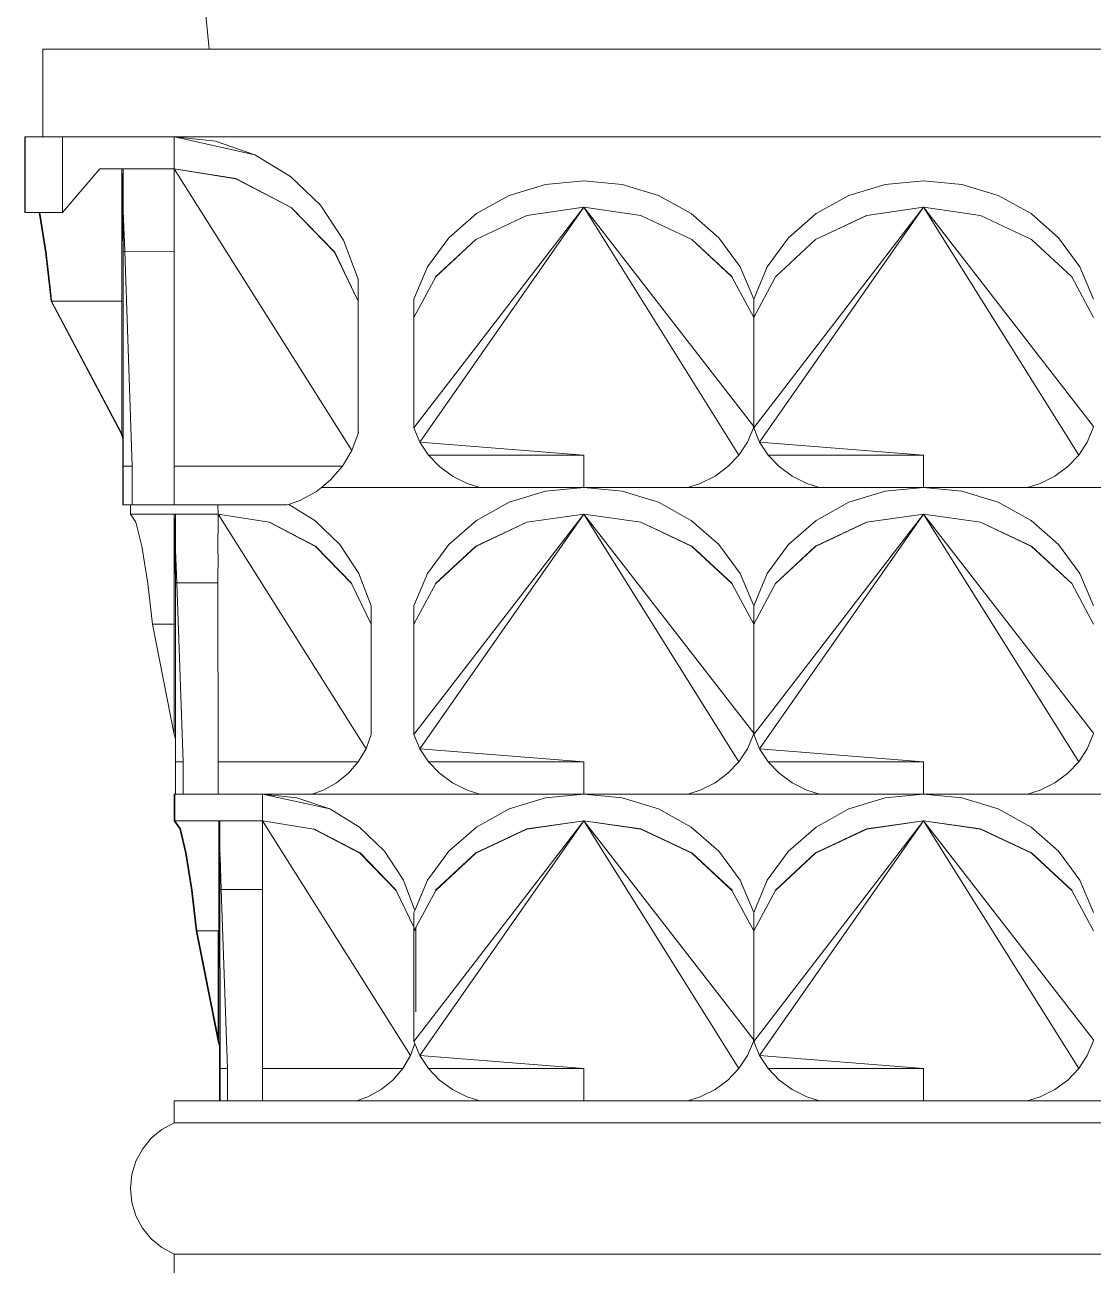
# Model space of a CAD drawing. Header units: millimetres. Extents: x -667 to -468, y -723 to -475.
# Drawn here: x -607.3771 to -607.182, y -487.9909 to -487.7645 of the extents above; entities that cross this region are included whole.
import ezdxf

# ---------------------------------------------------------------- set-up
doc = ezdxf.new("R2010")
doc.units = ezdxf.units.MM
doc.layers.add('dinding', color=36, linetype='Continuous', lineweight=9)

msp = doc.modelspace()

# ---------------------------------------------------------------- linework, layer by layer
at = {"layer": 'dinding'}
for p, q in [((-607.35696, -487.63293), (-607.34336, -487.76893)), ((-607.37376, -487.78493), (-607.37376, -487.76893)), ((-607.37376, -487.76893), (-607.34336, -487.76893)), ((-607.34336, -487.76893), (-607.02016, -487.76893)), ((-607.37705, -487.78493), (-607.37699, -487.785)), ((-607.37699, -487.78507), (-607.37705, -487.78493)), ((-607.37699, -487.78493), (-607.37705, -487.78493)), ((-607.37705, -487.78493), (-607.37705, -487.79077)), ((-607.37699, -487.785), (-607.37699, -487.78493)), ((-607.37416, -487.78493), (-607.37699, -487.78493)), ((-607.37699, -487.78507), (-607.37699, -487.785)), ((-607.37699, -487.79086), (-607.37699, -487.78507)), ((-607.37416, -487.78493), (-607.37376, -487.78493)), ((-607.37376, -487.78493), (-607.37016, -487.78493)), ((-607.37016, -487.79875), (-607.37016, -487.78493)), ((-607.36905, -487.78493), (-607.37016, -487.78493)), ((-607.36905, -487.78493), (-607.36899, -487.78493)), ((-607.36899, -487.78493), (-607.36804, -487.78493)), ((-607.36804, -487.78493), (-607.35913, -487.78493)), ((-607.35913, -487.78493), (-607.35907, -487.78494)), ((-607.35907, -487.78494), (-607.35788, -487.78493)), ((-607.35788, -487.78493), (-607.34997, -487.78493)), ((-607.34997, -487.78493), (-607.34993, -487.78493)), ((-607.34982, -487.78493), (-607.34993, -487.78493)), ((-607.34982, -487.78493), (-607.34979, -487.78493)), ((-607.34979, -487.78493), (-607.34979, -487.79076)), ((-607.34979, -487.78493), (-607.34976, -487.78493)), ((-607.34976, -487.78493), (-607.34976, -487.79077)), ((-607.34973, -487.78494), (-607.34976, -487.78493)), ((-607.34973, -487.78494), (-607.01376, -487.78493)), ((-607.34973, -487.78494), (-607.34222, -487.78574)), ((-607.33502, -487.78818), (-607.34973, -487.78494)), ((-607.34222, -487.78574), (-607.33502, -487.78818)), ((-607.33502, -487.78818), (-607.32853, -487.79214)), ((-607.37705, -487.79077), (-607.37699, -487.79086)), ((-607.37705, -487.79077), (-607.37705, -487.79875)), ((-607.37699, -487.79875), (-607.37699, -487.79086)), ((-607.36336, -487.79076), (-607.37016, -487.79875)), ((-607.35936, -487.79076), (-607.36336, -487.79076)), ((-607.35909, -487.80583), (-607.35936, -487.79076)), ((-607.35936, -487.8149), (-607.35936, -487.79076)), ((-607.35936, -487.79076), (-607.3591, -487.79755)), ((-607.3591, -487.79076), (-607.35936, -487.79076)), ((-607.34979, -487.79076), (-607.3591, -487.79076)), ((-607.3591, -487.79076), (-607.3591, -487.79755)), ((-607.34979, -487.79076), (-607.34978, -487.79951)), ((-607.34976, -487.79077), (-607.33852, -487.79255)), ((-607.34976, -487.79077), (-607.33854, -487.79258)), ((-607.31734, -487.8422), (-607.34976, -487.79077)), ((-607.33852, -487.79255), (-607.3284, -487.7978)), ((-607.32853, -487.79214), (-607.32306, -487.79742)), ((-607.33854, -487.79258), (-607.32843, -487.79784)), ((-607.28196, -487.79361), (-607.2886, -487.79564)), ((-607.27497, -487.79293), (-607.28196, -487.79361)), ((-607.26798, -487.79361), (-607.27497, -487.79293)), ((-607.26134, -487.79564), (-607.26798, -487.79361)), ((-607.21992, -487.79361), (-607.22657, -487.79564)), ((-607.21294, -487.79293), (-607.21992, -487.79361)), ((-607.20595, -487.79361), (-607.21294, -487.79293)), ((-607.1993, -487.79564), (-607.20595, -487.79361)), ((-607.2886, -487.79564), (-607.29459, -487.79894)), ((-607.25535, -487.79894), (-607.26134, -487.79564)), ((-607.22657, -487.79564), (-607.23256, -487.79894)), ((-607.19331, -487.79894), (-607.1993, -487.79564)), ((-607.37705, -487.79875), (-607.37699, -487.79875)), ((-607.37699, -487.79875), (-607.37696, -487.79876)), ((-607.37516, -487.79876), (-607.37696, -487.79876)), ((-607.37441, -487.79876), (-607.37516, -487.79876)), ((-607.37441, -487.79876), (-607.37326, -487.80599)), ((-607.37431, -487.79876), (-607.37441, -487.79876)), ((-607.37016, -487.79875), (-607.37431, -487.79876)), ((-607.37431, -487.79876), (-607.37316, -487.80599)), ((-607.3591, -487.79758), (-607.3591, -487.79755)), ((-607.3591, -487.7981), (-607.3591, -487.79758)), ((-607.3591, -487.7981), (-607.35909, -487.80583)), ((-607.35907, -487.79843), (-607.35881, -487.80582)), ((-607.32843, -487.79784), (-607.32049, -487.80601)), ((-607.3284, -487.7978), (-607.32047, -487.80599)), ((-607.32306, -487.79742), (-607.31888, -487.80377)), ((-607.30599, -487.83806), (-607.27497, -487.79779)), ((-607.30491, -487.84065), (-607.27497, -487.79779)), ((-607.29459, -487.79894), (-607.29964, -487.80334)), ((-607.28537, -487.79928), (-607.29471, -487.80366)), ((-607.28535, -487.7993), (-607.29468, -487.80369)), ((-607.27497, -487.79779), (-607.28537, -487.79928)), ((-607.28535, -487.7993), (-607.28537, -487.79928)), ((-607.27497, -487.79779), (-607.28535, -487.7993)), ((-607.26457, -487.79928), (-607.27497, -487.79779)), ((-607.26459, -487.7993), (-607.27497, -487.79779)), ((-607.27497, -487.79779), (-607.24665, -487.84303)), ((-607.27497, -487.79779), (-607.24395, -487.83779)), ((-607.26459, -487.7993), (-607.26457, -487.79928)), ((-607.25526, -487.80369), (-607.26459, -487.7993)), ((-607.25523, -487.80366), (-607.26457, -487.79928)), ((-607.2503, -487.80334), (-607.25535, -487.79894)), ((-607.24395, -487.83806), (-607.21294, -487.79779)), ((-607.24288, -487.84065), (-607.21294, -487.79779)), ((-607.23256, -487.79894), (-607.23761, -487.80334)), ((-607.22334, -487.79928), (-607.23268, -487.80366)), ((-607.22332, -487.7993), (-607.23265, -487.80369)), ((-607.21294, -487.79779), (-607.22334, -487.79928)), ((-607.22332, -487.7993), (-607.22334, -487.79928)), ((-607.21294, -487.79779), (-607.22332, -487.7993)), ((-607.20253, -487.79928), (-607.21294, -487.79779)), ((-607.20255, -487.7993), (-607.21294, -487.79779)), ((-607.21294, -487.79779), (-607.18461, -487.84303)), ((-607.21294, -487.79779), (-607.18192, -487.83779)), ((-607.20255, -487.7993), (-607.20253, -487.79928)), ((-607.19322, -487.80369), (-607.20255, -487.7993)), ((-607.1932, -487.80366), (-607.20253, -487.79928)), ((-607.18827, -487.80334), (-607.19331, -487.79894)), ((-607.34975, -487.80583), (-607.34975, -487.79948)), ((-607.31888, -487.80377), (-607.31619, -487.81089)), ((-607.29964, -487.80334), (-607.3035, -487.80863)), ((-607.29471, -487.80366), (-607.30203, -487.81048)), ((-607.29468, -487.80369), (-607.30201, -487.8105)), ((-607.29468, -487.80369), (-607.29471, -487.80366)), ((-607.25526, -487.80369), (-607.25523, -487.80366)), ((-607.24793, -487.8105), (-607.25526, -487.80369)), ((-607.24791, -487.81048), (-607.25523, -487.80366)), ((-607.24644, -487.80863), (-607.2503, -487.80334)), ((-607.23761, -487.80334), (-607.24147, -487.80863)), ((-607.23268, -487.80366), (-607.24, -487.81048)), ((-607.23265, -487.80369), (-607.23998, -487.8105)), ((-607.23265, -487.80369), (-607.23268, -487.80366)), ((-607.19322, -487.80369), (-607.1932, -487.80366)), ((-607.18589, -487.8105), (-607.19322, -487.80369)), ((-607.18588, -487.81048), (-607.1932, -487.80366)), ((-607.18441, -487.80863), (-607.18827, -487.80334)), ((-607.37326, -487.80599), (-607.37225, -487.81491)), ((-607.37316, -487.80599), (-607.37225, -487.81407)), ((-607.35881, -487.80582), (-607.35909, -487.80583)), ((-607.35909, -487.80583), (-607.35908, -487.83999)), ((-607.35881, -487.80582), (-607.35743, -487.84505)), ((-607.35881, -487.80582), (-607.34975, -487.80583)), ((-607.34975, -487.84505), (-607.34975, -487.80583)), ((-607.31619, -487.81491), (-607.32049, -487.80601)), ((-607.32047, -487.80599), (-607.31619, -487.81491)), ((-607.3035, -487.80863), (-607.30599, -487.81456)), ((-607.30201, -487.8105), (-607.30599, -487.81791)), ((-607.30201, -487.8105), (-607.30203, -487.81048)), ((-607.24793, -487.8105), (-607.24791, -487.81048)), ((-607.24395, -487.81791), (-607.24793, -487.8105)), ((-607.24395, -487.81456), (-607.24644, -487.80863)), ((-607.24147, -487.80863), (-607.24395, -487.81456)), ((-607.23998, -487.8105), (-607.24395, -487.81791)), ((-607.23998, -487.8105), (-607.24, -487.81048)), ((-607.18589, -487.8105), (-607.18588, -487.81048)), ((-607.18192, -487.81791), (-607.18589, -487.8105)), ((-607.18192, -487.81456), (-607.18441, -487.80863)), ((-607.31619, -487.81491), (-607.31619, -487.81089)), ((-607.37225, -487.81491), (-607.37225, -487.81407)), ((-607.37225, -487.81407), (-607.37216, -487.8149)), ((-607.37216, -487.8149), (-607.37225, -487.81491)), ((-607.37225, -487.81491), (-607.35945, -487.83909)), ((-607.35936, -487.8149), (-607.37216, -487.8149)), ((-607.37216, -487.8149), (-607.35945, -487.83891)), ((-607.35936, -487.83908), (-607.35936, -487.8149)), ((-607.31619, -487.81491), (-607.31619, -487.83909)), ((-607.30599, -487.81791), (-607.30599, -487.81456)), ((-607.24395, -487.81791), (-607.24395, -487.81456)), ((-607.30599, -487.81791), (-607.30599, -487.83806)), ((-607.24395, -487.83779), (-607.24395, -487.81791)), ((-607.30599, -487.83806), (-607.30604, -487.83779)), ((-607.24401, -487.83806), (-607.24395, -487.83779)), ((-607.24395, -487.83779), (-607.24395, -487.83806)), ((-607.18197, -487.83806), (-607.18192, -487.83779)), ((-607.35945, -487.83909), (-607.35945, -487.83891)), ((-607.35945, -487.83891), (-607.35936, -487.83908)), ((-607.35936, -487.83908), (-607.35945, -487.83909)), ((-607.35914, -487.84009), (-607.35945, -487.83909)), ((-607.35908, -487.83999), (-607.35936, -487.83908)), ((-607.35914, -487.85213), (-607.35914, -487.84009)), ((-607.35908, -487.84029), (-607.35914, -487.84009)), ((-607.35908, -487.83999), (-607.35908, -487.84029)), ((-607.31734, -487.8422), (-607.31619, -487.83909)), ((-607.31619, -487.83909), (-607.31613, -487.83876)), ((-607.30491, -487.84065), (-607.30599, -487.83806)), ((-607.24507, -487.84066), (-607.24401, -487.83806)), ((-607.24395, -487.83806), (-607.24398, -487.83793)), ((-607.24288, -487.84065), (-607.24395, -487.83806)), ((-607.18304, -487.84066), (-607.18197, -487.83806)), ((-607.35908, -487.84029), (-607.35908, -487.84505)), ((-607.31734, -487.8422), (-607.31905, -487.84505)), ((-607.30335, -487.84303), (-607.30491, -487.84065)), ((-607.30491, -487.84065), (-607.27499, -487.84303)), ((-607.24665, -487.84303), (-607.24507, -487.84066)), ((-607.24132, -487.84303), (-607.24288, -487.84065)), ((-607.24288, -487.84065), (-607.21296, -487.84303)), ((-607.18461, -487.84303), (-607.18304, -487.84066)), ((-607.30135, -487.84513), (-607.30335, -487.84303)), ((-607.30335, -487.84303), (-607.27499, -487.84303)), ((-607.27499, -487.84303), (-607.275, -487.84893)), ((-607.24865, -487.84513), (-607.24665, -487.84303)), ((-607.23932, -487.84513), (-607.24132, -487.84303)), ((-607.24132, -487.84303), (-607.21296, -487.84303)), ((-607.21296, -487.84303), (-607.21297, -487.84893)), ((-607.18661, -487.84513), (-607.18461, -487.84303)), ((-607.35908, -487.84505), (-607.35907, -487.85213)), ((-607.35743, -487.84505), (-607.35908, -487.84505)), ((-607.35743, -487.84505), (-607.35743, -487.85213)), ((-607.34976, -487.85213), (-607.34975, -487.84505)), ((-607.31905, -487.84505), (-607.34975, -487.84505)), ((-607.32121, -487.84757), (-607.31905, -487.84505)), ((-607.29897, -487.84687), (-607.30135, -487.84513)), ((-607.29629, -487.84821), (-607.29897, -487.84687)), ((-607.2537, -487.84821), (-607.25102, -487.84687)), ((-607.25102, -487.84687), (-607.24865, -487.84513)), ((-607.23694, -487.84687), (-607.23932, -487.84513)), ((-607.23426, -487.84821), (-607.23694, -487.84687)), ((-607.19167, -487.84821), (-607.18899, -487.84687)), ((-607.18899, -487.84687), (-607.18661, -487.84513)), ((-607.32379, -487.84966), (-607.32289, -487.84893)), ((-607.32289, -487.84893), (-607.32121, -487.84757)), ((-607.32289, -487.84893), (-607.29398, -487.84893)), ((-607.29398, -487.84893), (-607.29629, -487.84821)), ((-607.29398, -487.84893), (-607.275, -487.84893)), ((-607.275, -487.84893), (-607.28196, -487.84961)), ((-607.27497, -487.84893), (-607.275, -487.84893)), ((-607.26798, -487.84961), (-607.27497, -487.84893)), ((-607.25601, -487.84893), (-607.27497, -487.84893)), ((-607.25601, -487.84893), (-607.2537, -487.84821)), ((-607.25601, -487.84893), (-607.23195, -487.84893)), ((-607.23195, -487.84893), (-607.23426, -487.84821)), ((-607.23195, -487.84893), (-607.21297, -487.84893)), ((-607.21297, -487.84893), (-607.21992, -487.84961)), ((-607.21294, -487.84893), (-607.21297, -487.84893)), ((-607.20595, -487.84961), (-607.21294, -487.84893)), ((-607.19398, -487.84893), (-607.21294, -487.84893)), ((-607.19398, -487.84893), (-607.19167, -487.84821)), ((-607.19398, -487.84893), (-607.16992, -487.84893)), ((-607.32886, -487.85202), (-607.32669, -487.85127)), ((-607.32669, -487.85127), (-607.32379, -487.84966)), ((-607.28196, -487.84961), (-607.2886, -487.85164)), ((-607.26134, -487.85164), (-607.26798, -487.84961)), ((-607.21992, -487.84961), (-607.22657, -487.85164)), ((-607.1993, -487.85164), (-607.20595, -487.84961)), ((-607.35907, -487.85213), (-607.35914, -487.85213)), ((-607.35778, -487.85213), (-607.35907, -487.85213)), ((-607.35778, -487.85213), (-607.35778, -487.85379)), ((-607.35743, -487.85213), (-607.35778, -487.85213)), ((-607.35743, -487.85213), (-607.34976, -487.85213)), ((-607.34976, -487.85213), (-607.34178, -487.85213)), ((-607.34178, -487.85213), (-607.34176, -487.85379)), ((-607.34178, -487.85213), (-607.32919, -487.85213)), ((-607.32919, -487.85213), (-607.32886, -487.85202)), ((-607.32886, -487.85202), (-607.32407, -487.85494)), ((-607.2886, -487.85164), (-607.29459, -487.85494)), ((-607.25535, -487.85494), (-607.26134, -487.85164)), ((-607.22657, -487.85164), (-607.23256, -487.85494)), ((-607.19331, -487.85494), (-607.1993, -487.85164)), ((-607.34976, -487.85379), (-607.35778, -487.85379)), ((-607.35778, -487.85379), (-607.35677, -487.85528)), ((-607.35677, -487.85528), (-607.35568, -487.85965)), ((-607.34953, -487.86634), (-607.34976, -487.85379)), ((-607.34976, -487.85379), (-607.34954, -487.85947)), ((-607.34976, -487.87391), (-607.34976, -487.85379)), ((-607.34954, -487.85379), (-607.34976, -487.85379)), ((-607.34176, -487.85379), (-607.34954, -487.85379)), ((-607.34954, -487.85379), (-607.34954, -487.85947)), ((-607.34176, -487.85379), (-607.34178, -487.86108)), ((-607.31474, -487.89666), (-607.34176, -487.85379)), ((-607.34176, -487.85379), (-607.33241, -487.8553)), ((-607.33241, -487.8553), (-607.33239, -487.85528)), ((-607.33241, -487.8553), (-607.32398, -487.85969)), ((-607.33239, -487.85528), (-607.32396, -487.85966)), ((-607.32407, -487.85494), (-607.31951, -487.85934)), ((-607.30599, -487.89406), (-607.27497, -487.85379)), ((-607.30491, -487.89665), (-607.27497, -487.85379)), ((-607.29459, -487.85494), (-607.29964, -487.85934)), ((-607.28537, -487.85528), (-607.29471, -487.85966)), ((-607.28535, -487.8553), (-607.29468, -487.85969)), ((-607.27497, -487.85379), (-607.28537, -487.85528)), ((-607.28535, -487.8553), (-607.28537, -487.85528)), ((-607.27497, -487.85379), (-607.28535, -487.8553)), ((-607.26457, -487.85528), (-607.27497, -487.85379)), ((-607.26459, -487.8553), (-607.27497, -487.85379)), ((-607.27497, -487.85379), (-607.24665, -487.89903)), ((-607.27497, -487.85379), (-607.24395, -487.89379)), ((-607.26459, -487.8553), (-607.26457, -487.85528)), ((-607.25526, -487.85969), (-607.26459, -487.8553)), ((-607.25523, -487.85966), (-607.26457, -487.85528)), ((-607.2503, -487.85934), (-607.25535, -487.85494)), ((-607.24395, -487.89406), (-607.21294, -487.85379)), ((-607.24288, -487.89665), (-607.21294, -487.85379)), ((-607.23256, -487.85494), (-607.23761, -487.85934)), ((-607.22334, -487.85528), (-607.23268, -487.85966)), ((-607.22332, -487.8553), (-607.23265, -487.85969)), ((-607.21294, -487.85379), (-607.22334, -487.85528)), ((-607.22332, -487.8553), (-607.22334, -487.85528)), ((-607.21294, -487.85379), (-607.22332, -487.8553)), ((-607.20253, -487.85528), (-607.21294, -487.85379)), ((-607.20255, -487.8553), (-607.21294, -487.85379)), ((-607.21294, -487.85379), (-607.18461, -487.89903)), ((-607.21294, -487.85379), (-607.18192, -487.89379)), ((-607.20255, -487.8553), (-607.20253, -487.85528)), ((-607.19322, -487.85969), (-607.20255, -487.8553)), ((-607.1932, -487.85966), (-607.20253, -487.85528)), ((-607.18827, -487.85934), (-607.19331, -487.85494)), ((-607.35568, -487.85965), (-607.3546, -487.86648)), ((-607.34953, -487.85988), (-607.34954, -487.85947)), ((-607.34954, -487.8599), (-607.34953, -487.85988)), ((-607.34954, -487.86017), (-607.34954, -487.8599)), ((-607.34954, -487.86017), (-607.34951, -487.86018)), ((-607.34951, -487.86018), (-607.34953, -487.86034)), ((-607.34952, -487.86038), (-607.34953, -487.86034)), ((-607.34953, -487.86634), (-607.34952, -487.86038)), ((-607.34952, -487.86038), (-607.3493, -487.86634)), ((-607.32398, -487.85969), (-607.31737, -487.8665)), ((-607.32396, -487.85966), (-607.31735, -487.86648)), ((-607.31951, -487.85934), (-607.31603, -487.86463)), ((-607.29964, -487.85934), (-607.3035, -487.86463)), ((-607.29471, -487.85966), (-607.30203, -487.86648)), ((-607.29468, -487.85969), (-607.30201, -487.8665)), ((-607.29468, -487.85969), (-607.29471, -487.85966)), ((-607.25526, -487.85969), (-607.25523, -487.85966)), ((-607.24793, -487.8665), (-607.25526, -487.85969)), ((-607.24791, -487.86648), (-607.25523, -487.85966)), ((-607.24644, -487.86463), (-607.2503, -487.85934)), ((-607.23761, -487.85934), (-607.24147, -487.86463)), ((-607.23268, -487.85966), (-607.24, -487.86648)), ((-607.23265, -487.85969), (-607.23998, -487.8665)), ((-607.23265, -487.85969), (-607.23268, -487.85966)), ((-607.19322, -487.85969), (-607.1932, -487.85966)), ((-607.18589, -487.8665), (-607.19322, -487.85969)), ((-607.18588, -487.86648), (-607.1932, -487.85966)), ((-607.18441, -487.86463), (-607.18827, -487.85934)), ((-607.34178, -487.86634), (-607.34175, -487.86105)), ((-607.31603, -487.86463), (-607.31378, -487.87056)), ((-607.3035, -487.86463), (-607.30599, -487.87056)), ((-607.24395, -487.87056), (-607.24644, -487.86463)), ((-607.24147, -487.86463), (-607.24395, -487.87056)), ((-607.18192, -487.87056), (-607.18441, -487.86463)), ((-607.3546, -487.86648), (-607.35376, -487.87391)), ((-607.3493, -487.86634), (-607.34953, -487.86634)), ((-607.34953, -487.86634), (-607.34953, -487.89481)), ((-607.3493, -487.86634), (-607.34815, -487.89903)), ((-607.3493, -487.86634), (-607.34178, -487.86634)), ((-607.34178, -487.86634), (-607.34175, -487.89903)), ((-607.31735, -487.86648), (-607.31737, -487.8665)), ((-607.31378, -487.87391), (-607.31737, -487.8665)), ((-607.30201, -487.8665), (-607.30599, -487.87391)), ((-607.30201, -487.8665), (-607.30203, -487.86648)), ((-607.24793, -487.8665), (-607.24791, -487.86648)), ((-607.24395, -487.87391), (-607.24793, -487.8665)), ((-607.23998, -487.8665), (-607.24395, -487.87391)), ((-607.23998, -487.8665), (-607.24, -487.86648)), ((-607.18589, -487.8665), (-607.18588, -487.86648)), ((-607.18192, -487.87391), (-607.18589, -487.8665)), ((-607.31378, -487.87391), (-607.31378, -487.87056)), ((-607.30599, -487.87391), (-607.30599, -487.87056)), ((-607.24395, -487.87391), (-607.24395, -487.87056)), ((-607.34976, -487.87391), (-607.35376, -487.87391)), ((-607.35376, -487.87391), (-607.34976, -487.89406)), ((-607.34976, -487.89406), (-607.34976, -487.87391)), ((-607.31378, -487.87391), (-607.31378, -487.89406)), ((-607.30599, -487.87391), (-607.30599, -487.89406)), ((-607.24395, -487.89379), (-607.24395, -487.87391)), ((-607.34953, -487.89481), (-607.34976, -487.89406)), ((-607.31378, -487.89406), (-607.31462, -487.8963)), ((-607.30599, -487.89406), (-607.30604, -487.89379)), ((-607.30491, -487.89665), (-607.30599, -487.89406)), ((-607.24507, -487.89666), (-607.24401, -487.89406)), ((-607.24401, -487.89406), (-607.24395, -487.89379)), ((-607.24395, -487.89406), (-607.24398, -487.89393)), ((-607.24395, -487.89406), (-607.24395, -487.89379)), ((-607.24288, -487.89665), (-607.24395, -487.89406)), ((-607.18304, -487.89666), (-607.18197, -487.89406)), ((-607.18197, -487.89406), (-607.18192, -487.89379)), ((-607.34953, -487.89481), (-607.34952, -487.89903)), ((-607.31474, -487.89666), (-607.31616, -487.89903)), ((-607.31474, -487.89666), (-607.31462, -487.8963)), ((-607.30335, -487.89903), (-607.30491, -487.89665)), ((-607.30491, -487.89665), (-607.27499, -487.89903)), ((-607.24665, -487.89903), (-607.24507, -487.89666)), ((-607.24132, -487.89903), (-607.24288, -487.89665)), ((-607.24288, -487.89665), (-607.21296, -487.89903)), ((-607.18461, -487.89903), (-607.18304, -487.89666)), ((-607.34952, -487.89903), (-607.34952, -487.90493)), ((-607.34815, -487.89903), (-607.34952, -487.89903)), ((-607.34815, -487.89903), (-607.34816, -487.90493)), ((-607.34176, -487.90493), (-607.34175, -487.89903)), ((-607.31616, -487.89903), (-607.34175, -487.89903)), ((-607.32012, -487.90287), (-607.31797, -487.90113)), ((-607.31797, -487.90113), (-607.31616, -487.89903)), ((-607.30135, -487.90113), (-607.30335, -487.89903)), ((-607.30335, -487.89903), (-607.27499, -487.89903)), ((-607.29897, -487.90287), (-607.30135, -487.90113)), ((-607.27499, -487.89903), (-607.275, -487.90493)), ((-607.25102, -487.90287), (-607.24865, -487.90113)), ((-607.24865, -487.90113), (-607.24665, -487.89903)), ((-607.23932, -487.90113), (-607.24132, -487.89903)), ((-607.24132, -487.89903), (-607.21296, -487.89903)), ((-607.23694, -487.90287), (-607.23932, -487.90113)), ((-607.21296, -487.89903), (-607.21297, -487.90493)), ((-607.18899, -487.90287), (-607.18661, -487.90113)), ((-607.18661, -487.90113), (-607.18461, -487.89903)), ((-607.32253, -487.90421), (-607.32012, -487.90287)), ((-607.29629, -487.90422), (-607.29897, -487.90287)), ((-607.2537, -487.90422), (-607.25102, -487.90287)), ((-607.23426, -487.90422), (-607.23694, -487.90287)), ((-607.19167, -487.90422), (-607.18899, -487.90287)), ((-607.34976, -487.90979), (-607.34976, -487.90493)), ((-607.34976, -487.90493), (-607.34966, -487.90504)), ((-607.34966, -487.90493), (-607.34976, -487.90493)), ((-607.34966, -487.90493), (-607.34952, -487.90493)), ((-607.34966, -487.90493), (-607.34966, -487.90504)), ((-607.34966, -487.90504), (-607.34966, -487.90979)), ((-607.34816, -487.90493), (-607.34952, -487.90493)), ((-607.34176, -487.90493), (-607.34816, -487.90493)), ((-607.34176, -487.90493), (-607.33366, -487.90493)), ((-607.33366, -487.90493), (-607.33364, -487.90979)), ((-607.33363, -487.90493), (-607.33366, -487.90493)), ((-607.33363, -487.90493), (-607.33364, -487.90979)), ((-607.33363, -487.90493), (-607.32735, -487.90561)), ((-607.32135, -487.90764), (-607.33363, -487.90493)), ((-607.33363, -487.90493), (-607.32462, -487.90493)), ((-607.32735, -487.90561), (-607.32135, -487.90764)), ((-607.32462, -487.90493), (-607.32253, -487.90421)), ((-607.32462, -487.90493), (-607.29398, -487.90493)), ((-607.29398, -487.90493), (-607.29629, -487.90422)), ((-607.275, -487.90493), (-607.29398, -487.90493)), ((-607.28196, -487.90561), (-607.2886, -487.90764)), ((-607.275, -487.90493), (-607.28196, -487.90561)), ((-607.27497, -487.90493), (-607.275, -487.90493)), ((-607.26798, -487.90561), (-607.27497, -487.90493)), ((-607.25601, -487.90493), (-607.27497, -487.90493)), ((-607.26134, -487.90764), (-607.26798, -487.90561)), ((-607.25601, -487.90493), (-607.2537, -487.90422)), ((-607.25601, -487.90493), (-607.23195, -487.90493)), ((-607.23195, -487.90493), (-607.23426, -487.90422)), ((-607.21297, -487.90493), (-607.23195, -487.90493)), ((-607.21992, -487.90561), (-607.22657, -487.90764)), ((-607.21297, -487.90493), (-607.21992, -487.90561)), ((-607.21294, -487.90493), (-607.21297, -487.90493)), ((-607.20595, -487.90561), (-607.21294, -487.90493)), ((-607.19398, -487.90493), (-607.21294, -487.90493)), ((-607.1993, -487.90764), (-607.20595, -487.90561)), ((-607.19398, -487.90493), (-607.19167, -487.90422)), ((-607.19398, -487.90493), (-607.16992, -487.90493)), ((-607.32135, -487.90764), (-607.31595, -487.91094)), ((-607.2886, -487.90764), (-607.29459, -487.91094)), ((-607.25535, -487.91094), (-607.26134, -487.90764)), ((-607.22657, -487.90764), (-607.23256, -487.91094)), ((-607.19331, -487.91094), (-607.1993, -487.90764)), ((-607.34877, -487.91128), (-607.34976, -487.90979)), ((-607.34164, -487.90979), (-607.34966, -487.90979)), ((-607.34966, -487.90979), (-607.34865, -487.91128)), ((-607.34141, -487.92234), (-607.34164, -487.90979)), ((-607.34164, -487.90979), (-607.34142, -487.91547)), ((-607.34164, -487.92991), (-607.34164, -487.90979)), ((-607.34142, -487.90979), (-607.34164, -487.90979)), ((-607.33364, -487.90979), (-607.34142, -487.90979)), ((-607.34142, -487.90979), (-607.34142, -487.91547)), ((-607.33364, -487.90979), (-607.33366, -487.91708)), ((-607.30662, -487.95265), (-607.33364, -487.90979)), ((-607.33364, -487.90979), (-607.32429, -487.9113)), ((-607.30599, -487.95006), (-607.27497, -487.90979)), ((-607.30491, -487.95265), (-607.27497, -487.90979)), ((-607.27497, -487.90979), (-607.28537, -487.91128)), ((-607.27497, -487.90979), (-607.28535, -487.9113)), ((-607.26457, -487.91128), (-607.27497, -487.90979)), ((-607.26459, -487.9113), (-607.27497, -487.90979)), ((-607.27497, -487.90979), (-607.24665, -487.95503)), ((-607.27497, -487.90979), (-607.24395, -487.94979)), ((-607.24395, -487.95006), (-607.21294, -487.90979)), ((-607.24288, -487.95265), (-607.21294, -487.90979)), ((-607.21294, -487.90979), (-607.22334, -487.91128)), ((-607.21294, -487.90979), (-607.22332, -487.9113)), ((-607.20253, -487.91128), (-607.21294, -487.90979)), ((-607.20255, -487.9113), (-607.21294, -487.90979)), ((-607.21294, -487.90979), (-607.18461, -487.95503)), ((-607.21294, -487.90979), (-607.18192, -487.94979)), ((-607.34768, -487.91566), (-607.34877, -487.91128)), ((-607.34865, -487.91128), (-607.34756, -487.91565)), ((-607.32429, -487.9113), (-607.32427, -487.91128)), ((-607.32429, -487.9113), (-607.31586, -487.91569)), ((-607.32427, -487.91128), (-607.31584, -487.91566)), ((-607.31595, -487.91094), (-607.31139, -487.91534)), ((-607.29459, -487.91094), (-607.29964, -487.91534)), ((-607.28537, -487.91128), (-607.29471, -487.91566)), ((-607.28535, -487.9113), (-607.29468, -487.91569)), ((-607.28535, -487.9113), (-607.28537, -487.91128)), ((-607.26459, -487.9113), (-607.26457, -487.91128)), ((-607.25526, -487.91569), (-607.26459, -487.9113)), ((-607.25523, -487.91566), (-607.26457, -487.91128)), ((-607.2503, -487.91534), (-607.25535, -487.91094)), ((-607.23256, -487.91094), (-607.23761, -487.91534)), ((-607.22334, -487.91128), (-607.23268, -487.91566)), ((-607.22332, -487.9113), (-607.23265, -487.91569)), ((-607.22332, -487.9113), (-607.22334, -487.91128)), ((-607.20255, -487.9113), (-607.20253, -487.91128)), ((-607.19322, -487.91569), (-607.20255, -487.9113)), ((-607.1932, -487.91566), (-607.20253, -487.91128)), ((-607.18827, -487.91534), (-607.19331, -487.91094)), ((-607.3466, -487.92248), (-607.34768, -487.91566)), ((-607.34756, -487.91565), (-607.34647, -487.92248)), ((-607.3414, -487.91588), (-607.34142, -487.91547)), ((-607.34142, -487.9159), (-607.3414, -487.91588)), ((-607.34142, -487.91617), (-607.34142, -487.9159)), ((-607.34142, -487.91617), (-607.34139, -487.91618)), ((-607.34141, -487.92234), (-607.3414, -487.91638)), ((-607.34139, -487.91618), (-607.3414, -487.91634)), ((-607.3414, -487.91638), (-607.3414, -487.91634)), ((-607.3414, -487.91638), (-607.34118, -487.92234)), ((-607.33365, -487.92234), (-607.33363, -487.91705)), ((-607.31586, -487.91569), (-607.30925, -487.9225)), ((-607.31584, -487.91566), (-607.30923, -487.92248)), ((-607.31139, -487.91534), (-607.30791, -487.92063)), ((-607.29964, -487.91534), (-607.3035, -487.92063)), ((-607.29471, -487.91566), (-607.30203, -487.92248)), ((-607.29468, -487.91569), (-607.30201, -487.9225)), ((-607.29468, -487.91569), (-607.29471, -487.91566)), ((-607.25526, -487.91569), (-607.25523, -487.91566)), ((-607.24793, -487.9225), (-607.25526, -487.91569)), ((-607.24791, -487.92248), (-607.25523, -487.91566)), ((-607.24644, -487.92063), (-607.2503, -487.91534)), ((-607.23761, -487.91534), (-607.24147, -487.92063)), ((-607.23268, -487.91566), (-607.24, -487.92248)), ((-607.23265, -487.91569), (-607.23998, -487.9225)), ((-607.23265, -487.91569), (-607.23268, -487.91566)), ((-607.19322, -487.91569), (-607.1932, -487.91566)), ((-607.18589, -487.9225), (-607.19322, -487.91569)), ((-607.18588, -487.92248), (-607.1932, -487.91566)), ((-607.18441, -487.92063), (-607.18827, -487.91534)), ((-607.30791, -487.92063), (-607.30582, -487.92615)), ((-607.3035, -487.92063), (-607.30582, -487.92615)), ((-607.24395, -487.92656), (-607.24644, -487.92063)), ((-607.24147, -487.92063), (-607.24395, -487.92656)), ((-607.18192, -487.92656), (-607.18441, -487.92063)), ((-607.34576, -487.92991), (-607.3466, -487.92248)), ((-607.34647, -487.92248), (-607.34576, -487.92883)), ((-607.34118, -487.92234), (-607.34141, -487.92234)), ((-607.3414, -487.95081), (-607.34141, -487.92234)), ((-607.34118, -487.92234), (-607.34003, -487.95503)), ((-607.34118, -487.92234), (-607.33365, -487.92234)), ((-607.33365, -487.92234), (-607.33363, -487.95503)), ((-607.30923, -487.92248), (-607.30925, -487.9225)), ((-607.30599, -487.92924), (-607.30925, -487.9225)), ((-607.30201, -487.9225), (-607.30566, -487.9293)), ((-607.30201, -487.9225), (-607.30203, -487.92248)), ((-607.24793, -487.9225), (-607.24791, -487.92248)), ((-607.24395, -487.92991), (-607.24793, -487.9225)), ((-607.23998, -487.9225), (-607.24395, -487.92991)), ((-607.23998, -487.9225), (-607.24, -487.92248)), ((-607.18589, -487.9225), (-607.18588, -487.92248)), ((-607.18192, -487.92991), (-607.18589, -487.9225)), ((-607.30582, -487.92615), (-607.30599, -487.92656)), ((-607.30599, -487.92924), (-607.30599, -487.92656)), ((-607.24395, -487.92991), (-607.24395, -487.92656)), ((-607.34576, -487.92885), (-607.34576, -487.92883)), ((-607.34576, -487.92991), (-607.34576, -487.92885)), ((-607.34576, -487.92885), (-607.34564, -487.92988)), ((-607.34576, -487.92991), (-607.34176, -487.95006)), ((-607.34564, -487.92991), (-607.34576, -487.92991)), ((-607.34564, -487.92991), (-607.34564, -487.92988)), ((-607.34176, -487.92991), (-607.34564, -487.92991)), ((-607.34564, -487.92991), (-607.34176, -487.94944)), ((-607.34176, -487.94944), (-607.34176, -487.92991)), ((-607.34164, -487.92991), (-607.34176, -487.92991)), ((-607.34163, -487.95006), (-607.34164, -487.92991)), ((-607.30599, -487.92991), (-607.30599, -487.92924)), ((-607.30582, -487.92959), (-607.30599, -487.92991)), ((-607.30599, -487.92991), (-607.30599, -487.95006)), ((-607.30566, -487.9293), (-607.30582, -487.92959)), ((-607.30566, -487.92991), (-607.30582, -487.92959)), ((-607.30566, -487.92991), (-607.30566, -487.9293)), ((-607.30566, -487.92991), (-607.30566, -487.94468)), ((-607.24395, -487.94979), (-607.24395, -487.92991)), ((-607.34176, -487.95006), (-607.34176, -487.94944)), ((-607.34176, -487.94944), (-607.34163, -487.95006)), ((-607.34163, -487.95006), (-607.34176, -487.95006)), ((-607.3415, -487.9509), (-607.34176, -487.95006)), ((-607.34163, -487.9501), (-607.34163, -487.95006)), ((-607.3414, -487.95081), (-607.34163, -487.9501)), ((-607.3415, -487.96093), (-607.3415, -487.9509)), ((-607.3414, -487.95121), (-607.3415, -487.9509)), ((-607.3414, -487.95121), (-607.3414, -487.95081)), ((-607.30662, -487.95265), (-607.30581, -487.95047)), ((-607.30583, -487.95045), (-607.30599, -487.95006)), ((-607.30581, -487.95047), (-607.30583, -487.95045)), ((-607.30491, -487.95265), (-607.30581, -487.95047)), ((-607.24507, -487.95265), (-607.24401, -487.95006)), ((-607.24401, -487.95006), (-607.24395, -487.94979)), ((-607.24395, -487.95006), (-607.24398, -487.94993)), ((-607.24395, -487.95006), (-607.24395, -487.94979)), ((-607.24288, -487.95265), (-607.24395, -487.95006)), ((-607.18304, -487.95265), (-607.18197, -487.95006)), ((-607.18197, -487.95006), (-607.18192, -487.94979)), ((-607.3414, -487.95121), (-607.3414, -487.95503)), ((-607.30662, -487.95265), (-607.30804, -487.95503)), ((-607.30335, -487.95503), (-607.30491, -487.95265)), ((-607.30491, -487.95265), (-607.27499, -487.95503)), ((-607.24665, -487.95503), (-607.24507, -487.95265)), ((-607.24132, -487.95503), (-607.24288, -487.95265)), ((-607.24288, -487.95265), (-607.21296, -487.95503)), ((-607.18461, -487.95503), (-607.18304, -487.95265)), ((-607.3414, -487.95503), (-607.3414, -487.96093)), ((-607.34003, -487.95503), (-607.3414, -487.95503)), ((-607.34003, -487.95503), (-607.34004, -487.96093)), ((-607.33364, -487.96093), (-607.33363, -487.95503)), ((-607.30804, -487.95503), (-607.33363, -487.95503)), ((-607.30985, -487.95713), (-607.30804, -487.95503)), ((-607.30135, -487.95712), (-607.30335, -487.95503)), ((-607.30335, -487.95503), (-607.27499, -487.95503)), ((-607.27499, -487.95503), (-607.275, -487.96093)), ((-607.24865, -487.95712), (-607.24665, -487.95503)), ((-607.23932, -487.95712), (-607.24132, -487.95503)), ((-607.24132, -487.95503), (-607.21296, -487.95503)), ((-607.21296, -487.95503), (-607.21297, -487.96093)), ((-607.18661, -487.95712), (-607.18461, -487.95503)), ((-607.31199, -487.95887), (-607.30985, -487.95713)), ((-607.29897, -487.95887), (-607.30135, -487.95712)), ((-607.25102, -487.95887), (-607.24865, -487.95712)), ((-607.23694, -487.95887), (-607.23932, -487.95712)), ((-607.18899, -487.95887), (-607.18661, -487.95712)), ((-607.31441, -487.96021), (-607.31199, -487.95887)), ((-607.29629, -487.96021), (-607.29897, -487.95887)), ((-607.2537, -487.96021), (-607.25102, -487.95887)), ((-607.23426, -487.96021), (-607.23694, -487.95887)), ((-607.19167, -487.96021), (-607.18899, -487.95887)), ((-607.34976, -487.96493), (-607.34976, -487.96093)), ((-607.34976, -487.96093), (-607.3415, -487.96093)), ((-607.3414, -487.96093), (-607.3415, -487.96093)), ((-607.34004, -487.96093), (-607.3414, -487.96093)), ((-607.33373, -487.96093), (-607.34004, -487.96093)), ((-607.33364, -487.96093), (-607.33373, -487.96093)), ((-607.33364, -487.96093), (-607.3165, -487.96093)), ((-607.3165, -487.96093), (-607.31441, -487.96021)), ((-607.3165, -487.96093), (-607.29398, -487.96093)), ((-607.29398, -487.96093), (-607.29629, -487.96021)), ((-607.275, -487.96093), (-607.29398, -487.96093)), ((-607.25601, -487.96093), (-607.275, -487.96093)), ((-607.25601, -487.96093), (-607.2537, -487.96021)), ((-607.25601, -487.96093), (-607.23195, -487.96093)), ((-607.23195, -487.96093), (-607.23426, -487.96021)), ((-607.21297, -487.96093), (-607.23195, -487.96093)), ((-607.19398, -487.96093), (-607.21297, -487.96093)), ((-607.19398, -487.96093), (-607.19167, -487.96021)), ((-607.19398, -487.96093), (-607.16992, -487.96093)), ((-607.35396, -487.96775), (-607.352, -487.96613)), ((-607.352, -487.96613), (-607.34976, -487.96493)), ((-607.01376, -487.96493), (-607.34976, -487.96493)), ((-607.35557, -487.96972), (-607.35396, -487.96775)), ((-607.35677, -487.97196), (-607.35557, -487.96972)), ((-607.35751, -487.9744), (-607.35677, -487.97196)), ((-607.35776, -487.97693), (-607.35751, -487.9744)), ((-607.35751, -487.97946), (-607.35776, -487.97693)), ((-607.35677, -487.9819), (-607.35751, -487.97946)), ((-607.35557, -487.98414), (-607.35677, -487.9819)), ((-607.35396, -487.98611), (-607.35557, -487.98414)), ((-607.352, -487.98773), (-607.35396, -487.98611)), ((-607.34976, -487.98893), (-607.352, -487.98773)), ((-607.01376, -487.98893), (-607.34976, -487.98893)), ((-607.34976, -487.99293), (-607.34976, -487.98893))]:
    msp.add_line(p, q, dxfattribs=at)

doc.saveas('drawing.dxf')
